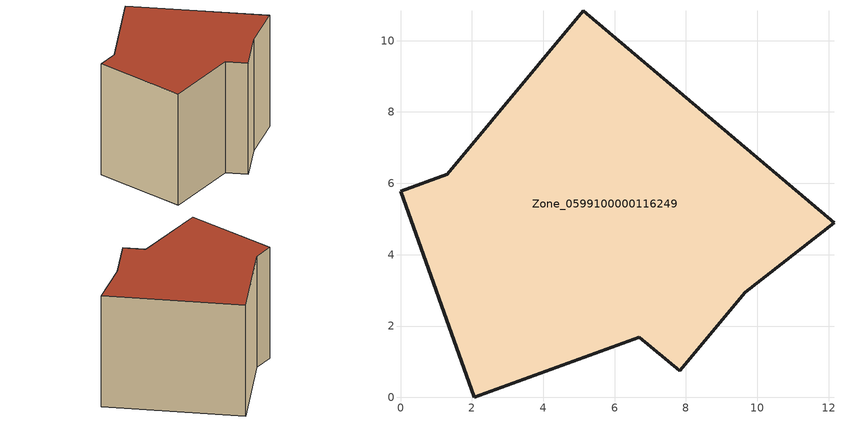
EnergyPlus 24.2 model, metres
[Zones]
Zone_0599100000116249
 floor ground (C_G): 5.12,10.84 12.15,4.9 9.66,2.95 7.83,0.75 6.7,1.69 2.07,0 0,5.77 1.31,6.25 z0
 wall outside (C_F): 1.31,6.25 0,5.77 2.07,0 6.7,1.69 7.83,0.75 9.66,2.95 12.15,4.9 5.12,10.84 1.31,6.25 z0:8.19
 roof outside (C_R): 12.15,4.9 5.12,10.84 1.31,6.25 0,5.77 2.07,0 6.7,1.69 7.83,0.75 9.66,2.95 z8.19
[BUILDING]
Pand.0599100000116249: North Axis=0; Terrain=City; Loads Convergence Tolerance Value=0.04; Temperature Convergence Tolerance Value=0.4; Solar Distribution=FullExterior; Maximum Number of Warmup Days=25; Minimum Number of Warmup Days=1
[Site:Location]
Rotterdam.The.Hague.AP_ZH_NLD Design_Conditions: Latitude=51.96; Longitude=4.45; Time Zone=1; Elevation=-4.5
[SITE:GROUNDTEMPERATURE:BUILDINGSURFACE]
18, 18, 18, 18, 18, 18, 18, 18, 18, 18, 18, 18
[MATERIAL] Thermal Absorptance=0.9; Solar Absorptance=0.7; Visible Absorptance=0.7
Name | Roughness | Thickness | Conductivity | Density | Specific Heat
G.TC.1946-1964 | MediumSmooth | 0.15 | 1 | 540 | 1210
F.TC.1946-1964 | Rough | 0.3 | 0.857143 | 1920 | 840
R.TC.1946-1964 | MediumRough | 0.2 | 0.235294 | 1500 | 1000
[CONSTRUCTION]
C_G: G.TC.1946-1964
C_F: F.TC.1946-1964
C_R: R.TC.1946-1964
[ZONE]
Zone_0599100000116249: Type=1; Multiplier=1; Ceiling Height=Autocalculate; Volume=Autocalculate; Floor Area=autocalculate; Part of Total Floor Area=Yes
[ZONEINFILTRATION:DESIGNFLOWRATE]
Infil_Zone_0599100000116249: Zone or ZoneList or Space or SpaceList=Zone_0599100000116249; Schedule=AlwaysOn; Design Flow Rate Calculation Method=Flow/Area; Flow Rate per Floor Area=0.003; Constant Term Coefficient=1; Temperature Term Coefficient=0; Velocity Term Coefficient=0; Velocity Squared Term Coefficient=0
[HVACTEMPLATE:ZONE:IDEALLOADSAIRSYSTEM]
Zone_0599100000116249: Maximum Heating Supply Air Temperature=50; Minimum Cooling Supply Air Temperature=13; Maximum Heating Supply Air Humidity Ratio=0.0156; Minimum Cooling Supply Air Humidity Ratio=0.0077; Heating Limit=NoLimit; Cooling Limit=NoLimit; Dehumidification Control Type=ConstantSensibleHeatRatio; Cooling Sensible Heat Ratio=0.7; Dehumidification Setpoint=60; Humidification Control Type=None; Humidification Setpoint=30; Outdoor Air Method=None; Outdoor Air Flow Rate per Person=0.00944; Outdoor Air Flow Rate per Zone Floor Area=0; Outdoor Air Flow Rate per Zone=0; Demand Controlled Ventilation Type=None; Outdoor Air Economizer Type=NoEconomizer; Heat Recovery Type=None; Sensible Heat Recovery Effectiveness=0.7; Latent Heat Recovery Effectiveness=0.65
[ZONECONTROL:THERMOSTAT]
ThermostatControl_Zone_0599100000116249: Zone or ZoneList=Zone_0599100000116249; Control Type Schedule=DualSetpointControlType; Control 1=Thermostat_Zone_0599100000116249; Temperature Difference Between Cutout And Setpoint=0
[THERMOSTATSETPOINT:DUALSETPOINT]
Thermostat_Zone_0599100000116249: Heating Setpoint Temperature Schedule=HeatingSetpoint_Zone_0599100000116249; Cooling Setpoint Temperature Schedule=CoolingSetpoint_Zone_0599100000116249
[SCHEDULE:COMPACT]
HeatingSetpoint_Zone_0599100000116249: Through: 12/31, For: AllDays, Until: 24:00, 21
CoolingSetpoint_Zone_0599100000116249: Through: 12/31, For: AllDays, Until: 24:00, 24
DualSetpointControlType: Through: 12/31, For: AllDays, Until: 24:00, 4
AlwaysOn: Through: 12/31, For: AllDays, Until: 24:00, 1
